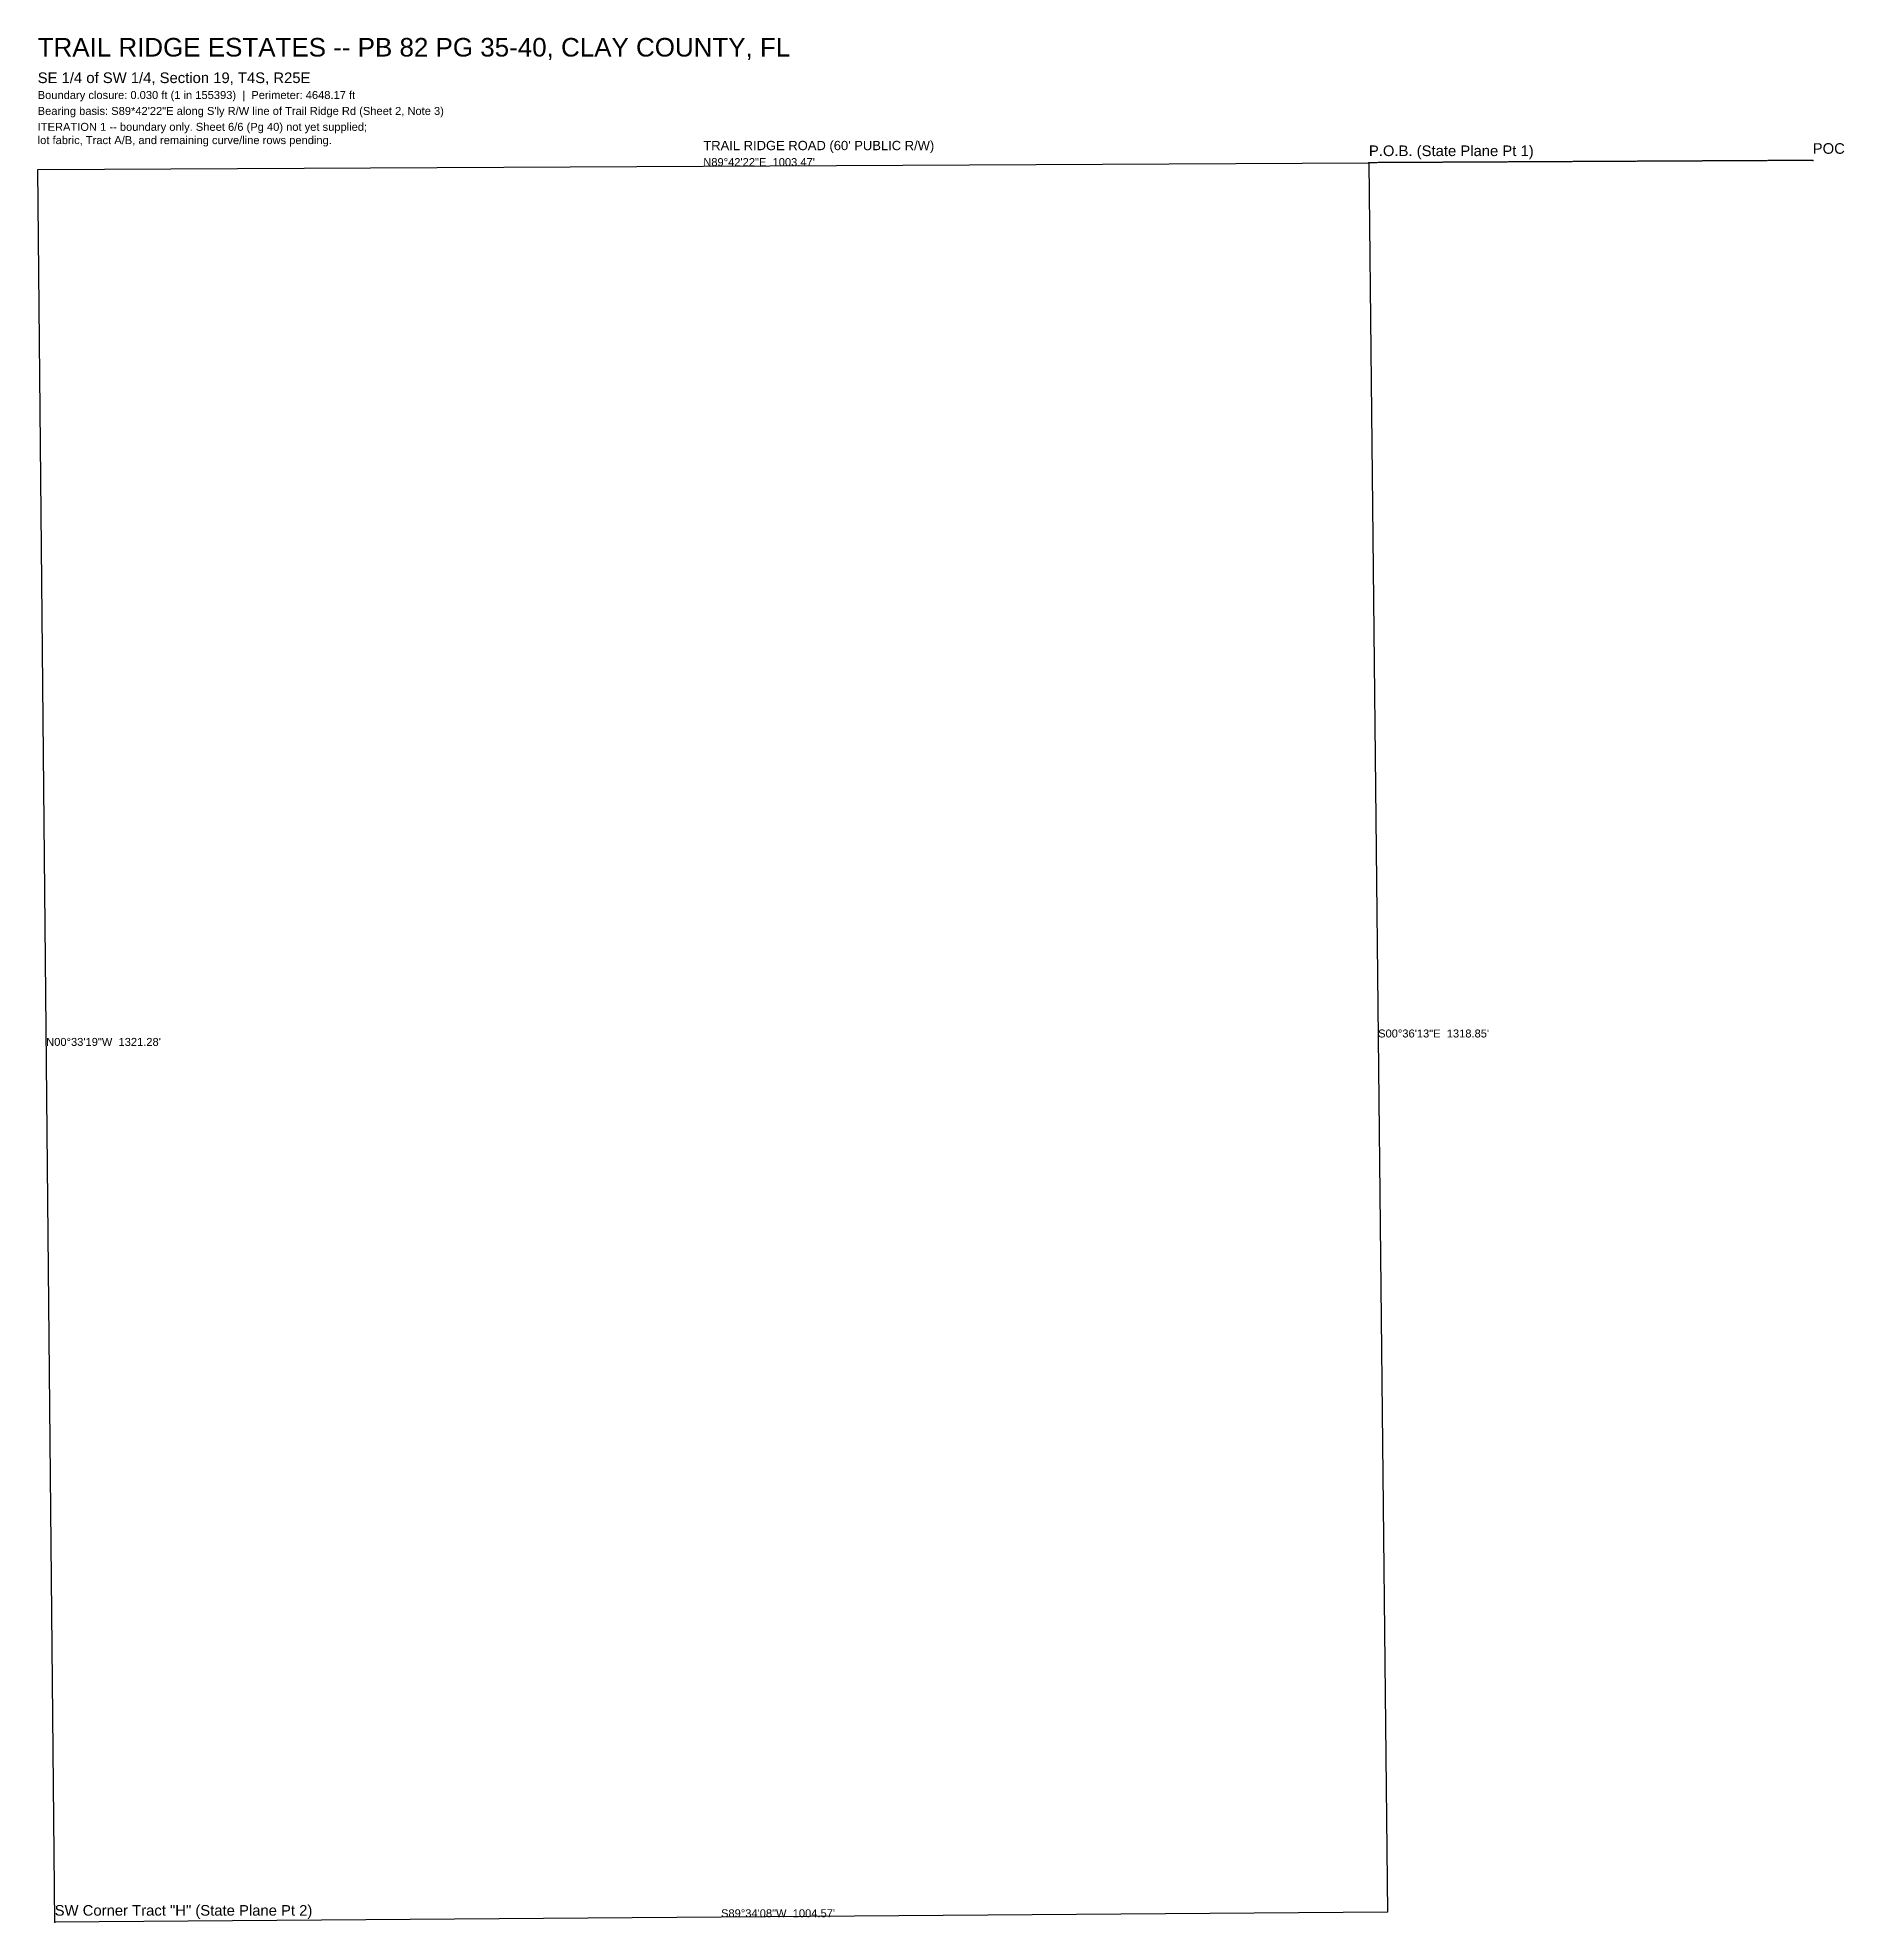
# Model space of a CAD drawing. Extents: x 389361 to 390723, y 2107916 to 2109337.
import ezdxf

# ---------------------------------------------------------------- set-up
doc = ezdxf.new("R2010")
doc.units = 0
doc.linetypes.add('DASHED', pattern=[0.75, 0.5, -0.25])
for name, color, linetype in [('BOUNDARY', 7, 'CONTINUOUS'), ('CONTROL_POINTS', 1, 'CONTINUOUS'), ('SECTION_LINE', 8, 'DASHED'), ('TEXT-LABELS', 7, 'CONTINUOUS'), ('TITLEBLOCK', 2, 'CONTINUOUS')]:
    doc.layers.add(name, color=color, linetype=linetype)
doc.styles.get("Standard").update_dxf_attribs({"font": 'Arial'})

msp = doc.modelspace()

# ---------------------------------------------------------------- linework, layer by layer
at = {"layer": 'BOUNDARY'}
for p, q in [((389361.0356, 2109237.5552), (390364.4924, 2109242.7023)), ((390364.4882, 2109242.6727), (390378.382, 2107923.8959)), ((389373.8405, 2107916.3373), (389361.0356, 2109237.5552)), ((390378.382, 2107923.8959), (389373.8405, 2107916.3373))]:
    msp.add_line(p, q, dxfattribs=at)
at = {"layer": 'CONTROL_POINTS'}
for p in [(390364.4882, 2109242.6727), (390699.0538, 2109244.3888), (389373.843, 2107916.307)]:
    msp.add_point(p, dxfattribs=at)
at = {"layer": 'SECTION_LINE'}
msp.add_line((390699.0538, 2109244.3888), (390364.4882, 2109242.6727), dxfattribs=at)

# ---------------------------------------------------------------- texts
at = {"layer": 'TEXT-LABELS'}
for s, height, p in [("TRAIL RIDGE ROAD (60' PUBLIC R/W)", 7, (389862.764, 2109252.1288)), ('P.O.B. (State Plane Pt 1)', 8, (390364.4882, 2109247.6727)), ('POC', 8, (390699.0538, 2109249.3888)), ('N89%%d42\'22"E  1003.47\'', 6, (389862.764, 2109240.1288)), ('S00%%d36\'13"E  1318.85\'', 6, (390371.4351, 2108583.2843)), ('N00%%d33\'19"W  1321.28\'', 6, (389367.438, 2108576.9462)), ('SW Corner Tract "H" (State Plane Pt 2)', 8, (389373.843, 2107921.307)), ('S89%%d34\'08"W  1004.57\'', 6, (389876.1112, 2107920.1166))]:
    msp.add_text(s, height=height, dxfattribs=at).set_placement(p)
at = {"layer": 'TITLEBLOCK'}
for s, height, p in [('TRAIL RIDGE ESTATES -- PB 82 PG 35-40, CLAY COUNTY, FL', 14, (389361.0356, 2109322.7023)), ('SE 1/4 of SW 1/4, Section 19, T4S, R25E', 8, (389361.0356, 2109302.7023)), ('Boundary closure: 0.030 ft (1 in 155393)  |  Perimeter: 4648.17 ft', 6, (389361.0356, 2109290.7023)), ('Bearing basis: S89*42\'22"E along S\'ly R/W line of Trail Ridge Rd (Sheet 2, Note 3)', 6, (389361.0356, 2109278.7023)), ('ITERATION 1 -- boundary only. Sheet 6/6 (Pg 40) not yet supplied;', 6, (389361.0356, 2109266.7023)), ('lot fabric, Tract A/B, and remaining curve/line rows pending.', 6, (389361.0356, 2109256.7023))]:
    msp.add_text(s, height=height, dxfattribs=at).set_placement(p)

doc.saveas('drawing.dxf')
